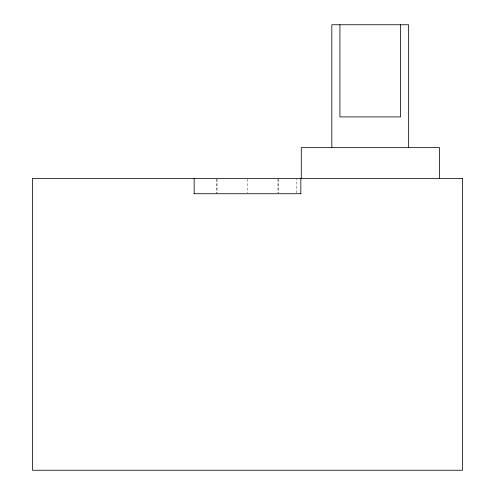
<?xml version="1.0" encoding="UTF-8"?>
<svg xmlns="http://www.w3.org/2000/svg" width="495" height="495" viewBox="0 0 495 495"><rect width="100%" height="100%" fill="white"/><g stroke="black" fill="none" stroke-linecap="round" stroke-linejoin="round"><path stroke-width="0.37" stroke-dasharray="2.48 1.86" d="M296.796 192.963L296.845 179.141M278.159 179.141L278.159 193.731M277.986 179.141L277.986 192.963M247.5 179.141L247.5 192.963M217.014 179.141L217.014 193.731M216.841 179.141L216.841 193.731"/><path stroke-width="0.74" d="M193.997 193.731L301.003 193.731M439.523 178.373L439.523 147.646L301.269 147.646L301.269 178.373M408.635 147.646L408.635 24.75L331.829 24.75L331.829 147.646M400.548 24.75L400.548 116.925L339.923 116.925L339.923 24.75M300.836 178.373L300.836 193.731M194.164 178.373L194.164 193.731M462.472 178.373L32.528 178.373L32.528 470.25L462.472 470.25L462.472 178.373"/></g></svg>
